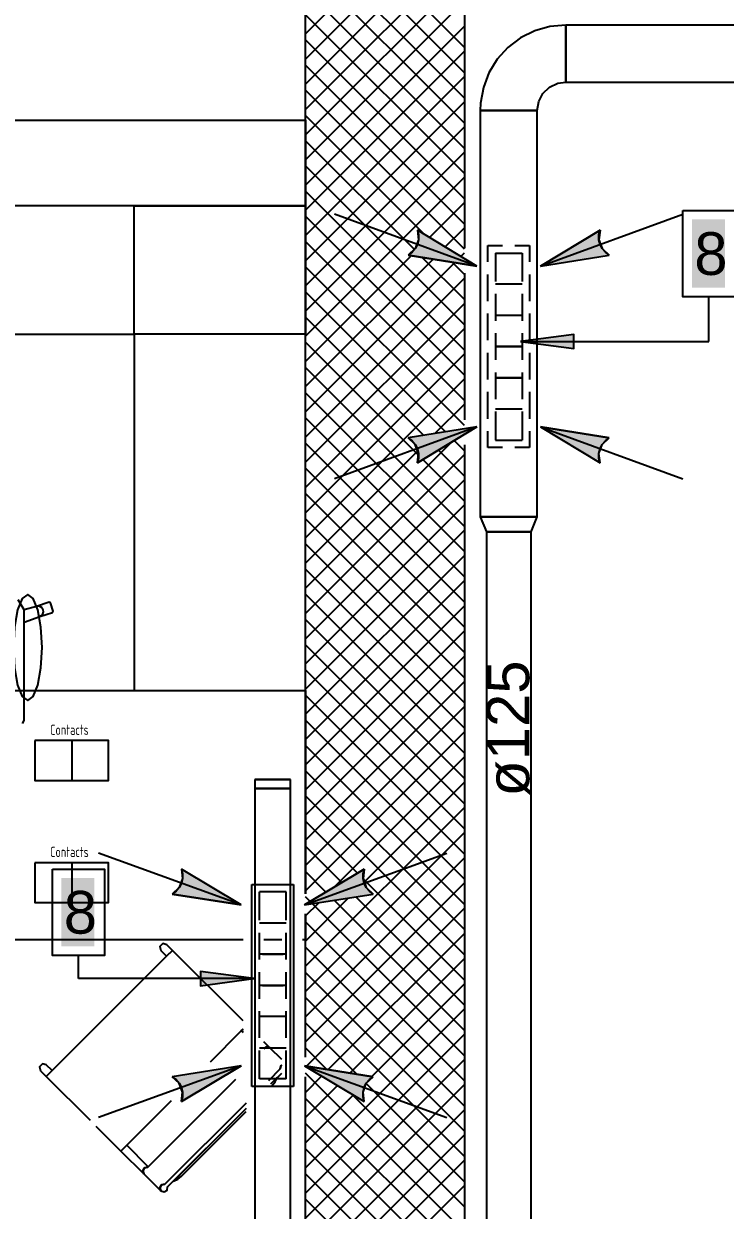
# Model space of a CAD drawing. Extents: x 25325 to 182345, y 3956 to 147305.
# Drawn here: x 91174.86 to 91176.409, y 73654.817 to 73657.438 of the extents above; entities that cross this region are included whole.
import ezdxf

# ---------------------------------------------------------------- set-up
doc = ezdxf.new("R2010")
doc.units = 0
doc.header["$MEASUREMENT"] = 0
doc.layers.add('CAT6A UNDERGROUND PORTS ROUTING', color=1, linetype='CONTINUOUS')
doc.layers.add('CONTACTORS', color=3, linetype='CONTINUOUS')
doc.styles.add('PDF Arial', font='arial.ttf')
doc.styles.add('Tabla_100', font='simplex.shx', dxfattribs={"width": 0.7, "height": 20})

# ---------------------------------------------------------------- blocks, each defined once
blk = doc.blocks.new('Sheet-Климатична и вентилационна система офис помещение етаж 4_1')
at = {"layer": 'CAT6A UNDERGROUND PORTS ROUTING', "transparency": 33554687}
for color, points in [(5, [(7.8635, 19.6074), (7.7319, 19.6865), (7.7343, 19.6762), (7.7343, 19.6656), (7.7319, 19.6553), (7.7271, 19.6459), (7.7203, 19.6378), (7.7119, 19.6315)]), (5, [(8.0038, 19.6074), (8.1555, 19.6315), (8.147, 19.6378), (8.1402, 19.6459), (8.1354, 19.6553), (8.133, 19.6656), (8.133, 19.6762), (8.1354, 19.6865)]), (7, [(7.9593, 19.4409), (8.0775, 19.4254), (8.0775, 19.4565)]), (5, [(7.7319, 19.1728), (7.8635, 19.2519), (7.7119, 19.2279), (7.7203, 19.2215), (7.7271, 19.2134), (7.7319, 19.204), (7.7343, 19.1937), (7.7343, 19.1831)]), (5, [(8.1354, 19.1728), (8.133, 19.1831), (8.133, 19.1937), (8.1354, 19.204), (8.1402, 19.2134), (8.147, 19.2215), (8.1555, 19.2279), (8.0038, 19.2519)]), (5, [(7.3425, 18.1961), (7.2108, 18.2752), (7.2133, 18.2649), (7.2133, 18.2543), (7.2109, 18.244), (7.2061, 18.2345), (7.1993, 18.2264), (7.1908, 18.2201)]), (5, [(7.4828, 18.1961), (7.6344, 18.2201), (7.6259, 18.2264), (7.6191, 18.2345), (7.6144, 18.244), (7.6119, 18.2543), (7.6119, 18.2649), (7.6144, 18.2752)]), (7, [(7.371, 18.0332), (7.2529, 18.0487), (7.2529, 18.0176)]), (5, [(7.2108, 17.7614), (7.3425, 17.8405), (7.1908, 17.8165), (7.1993, 17.8102), (7.2061, 17.8021), (7.2109, 17.7926), (7.2133, 17.7823), (7.2133, 17.7717)]), (5, [(7.6144, 17.7614), (7.6119, 17.7717), (7.6119, 17.7823), (7.6144, 17.7926), (7.6191, 17.8021), (7.6259, 17.8102), (7.6344, 17.8165), (7.4828, 17.8405)])]:
    blk.add_hatch(color=color, dxfattribs=at).paths.add_polyline_path(points)
at = {"layer": 'CAT6A UNDERGROUND PORTS ROUTING', "true_color": 0xffffff, "transparency": 33554687}
for points in [[(8.3381, 19.7105), (8.411, 19.7105), (8.411, 19.5594), (8.3381, 19.5594)], [(6.9456, 18.2552), (7.0185, 18.2552), (7.0185, 18.1042), (6.9456, 18.1042)]]:
    blk.add_hatch(color=7, dxfattribs=at).paths.add_polyline_path(points)
at = {"layer": 'CAT6A UNDERGROUND PORTS ROUTING', "color": 253, "true_color": 0x9c9c9c, "transparency": 33554687}
for points in [[(4.6628, 20.9139), (4.8597, 20.9139), (4.8597, 19.9296), (7.4848, 19.9296), (7.4848, 19.7407), (4.6628, 19.7407), (4.6628, 20.9139)], [(7.4848, 20.5989), (7.8359, 20.5989), (7.8359, 19.647)], [(7.4848, 18.2203), (7.4848, 20.5989)], [(7.4848, 20.1204), (7.8359, 20.4716)], [(7.8359, 20.09), (7.4848, 20.4412)], [(7.4848, 20.0647), (7.8359, 20.4159)], [(7.8359, 20.0343), (7.4848, 20.3855)], [(7.4848, 20.0091), (7.8359, 20.3602)], [(7.8359, 19.9787), (7.4848, 20.3298)], [(7.4848, 19.9534), (7.8359, 20.3046)], [(7.8359, 19.923), (7.4848, 20.2742)], [(7.4848, 19.8977), (7.8359, 20.2489)], [(7.8359, 19.8673), (7.4848, 20.2185)], [(7.4848, 19.842), (7.8359, 20.1932)], [(7.8359, 19.8116), (7.4848, 20.1628)], [(7.4848, 19.7864), (7.8359, 20.1375)], [(7.8359, 19.756), (7.4848, 20.1071)], [(7.4848, 19.7307), (7.8359, 20.0819)], [(7.8359, 19.7003), (7.4848, 20.0514)], [(7.4848, 19.675), (7.8359, 20.0262)], [(7.8359, 19.6446), (7.4848, 19.9958)], [(7.4848, 19.6193), (7.8359, 19.9705)], [(7.7481, 19.6768), (7.4848, 19.9401)], [(7.4848, 19.5637), (7.8359, 19.9148)], [(7.7254, 19.6438), (7.4848, 19.8844)], [(7.4848, 19.508), (7.8359, 19.8592)], [(7.8359, 19.4776), (7.4848, 19.8287)], [(7.4848, 19.4523), (7.8359, 19.8035)], [(7.8359, 19.4219), (7.4848, 19.7731)], [(7.4848, 19.7407), (7.4848, 19.4572), (7.1068, 19.4572), (7.1068, 19.7407), (6.3982, 19.7407), (6.3982, 19.4572), (7.1068, 19.4572), (7.1068, 19.7407), (7.4848, 19.7407)], [(7.7586, 19.6705), (7.8359, 19.7478)], [(7.8359, 19.3662), (7.4848, 19.7174)], [(7.7934, 19.6496), (7.8359, 19.6921)], [(7.8359, 19.3106), (7.4848, 19.6617)], [(7.8282, 19.6287), (7.8359, 19.6365)], [(7.4848, 19.3966), (7.7185, 19.6304)], [(7.4848, 19.341), (7.7666, 19.6228)], [(7.4848, 19.2853), (7.8147, 19.6152)], [(7.8359, 19.5333), (7.7426, 19.6266)], [(7.8359, 19.5889), (7.8088, 19.6161)], [(7.8359, 19.2549), (7.4848, 19.606)], [(7.8359, 19.5919), (7.8359, 19.2674)], [(7.4848, 19.2296), (7.8359, 19.5808)], [(7.7942, 19.2409), (7.4848, 19.5504)], [(7.4848, 19.1739), (7.8359, 19.5251)], [(7.7462, 19.2333), (7.4848, 19.4947)], [(7.1068, 18.6698), (7.4848, 18.6698), (7.4848, 19.4572), (7.1068, 19.4572), (7.1068, 18.6698)], [(7.4848, 19.1183), (7.8359, 19.4694)], [(7.7343, 19.1895), (7.4848, 19.439)], [(7.4848, 19.0626), (7.8359, 19.4137)], [(7.8359, 19.0322), (7.4848, 19.3833)], [(7.4848, 19.0069), (7.8359, 19.3581)], [(7.8359, 18.9765), (7.4848, 19.3277)], [(7.7707, 19.2372), (7.8359, 19.3024)], [(7.8359, 18.9208), (7.4848, 19.272)], [(7.4848, 18.8956), (7.8074, 19.2182)], [(7.8359, 18.8651), (7.4848, 19.2163)], [(7.8359, 19.1992), (7.8134, 19.2218)], [(7.4848, 18.9512), (7.733, 19.1994)], [(7.4848, 18.8399), (7.8359, 19.191)], [(7.8359, 19.1435), (7.7786, 19.2009)], [(7.8359, 19.2124), (7.8359, 17.3006)], [(7.8359, 19.0878), (7.7438, 19.18)], [(7.8359, 18.8095), (7.4848, 19.1606)], [(7.4848, 18.7842), (7.8359, 19.1354)], [(7.8359, 18.7538), (7.4848, 19.105)], [(7.4848, 18.7285), (7.8359, 19.0797)], [(7.8359, 18.6981), (7.4848, 19.0493)], [(6.898, 18.8332), (6.9259, 18.8422), (6.9275, 18.8452), (6.9216, 18.8631), (6.9186, 18.8646), (6.8907, 18.8556), (6.8638, 18.848), (6.8501, 18.8699)], [(7.4848, 18.6728), (7.8359, 19.024)], [(7.8359, 18.6424), (7.4848, 18.9936)], [(7.4848, 18.6172), (7.8359, 18.9683)], [(7.8359, 18.5868), (7.4848, 18.9379)], [(7.4848, 18.5615), (7.8359, 18.9127)], [(6.9032, 18.7647), (6.9008, 18.8096), (6.894, 18.8477), (6.8837, 18.8731), (6.8716, 18.882), (6.8594, 18.8731), (6.8491, 18.8477), (6.8423, 18.8096), (6.8399, 18.7647), (6.8423, 18.7198), (6.8491, 18.6817), (6.8594, 18.6563), (6.8716, 18.6474), (6.8837, 18.6563), (6.894, 18.6817), (6.9008, 18.7198), (6.9032, 18.7647)], [(7.8359, 18.5311), (7.4848, 18.8823)], [(6.8603, 18.5966), (6.8639, 18.6034), (6.8639, 18.6278), (6.8639, 18.6562), (6.8639, 18.8209), (6.8639, 18.8478), (6.8638, 18.848)], [(6.8639, 18.8209), (6.898, 18.8332), (6.9021, 18.8355), (6.905, 18.8391), (6.9062, 18.8435), (6.9057, 18.8481), (6.9034, 18.8521), (6.8998, 18.8549), (6.8953, 18.8562), (6.8907, 18.8556)], [(7.4848, 18.5058), (7.8359, 18.857)], [(7.8359, 18.4754), (7.4848, 18.8266)], [(7.4848, 18.4501), (7.8359, 18.8013)], [(7.8359, 18.4197), (7.4848, 18.7709)], [(7.4848, 18.3945), (7.8359, 18.7456)], [(7.8359, 18.3641), (7.4848, 18.7152)], [(6.0675, 18.6698), (7.4848, 18.6698), (7.4848, 18.2203)], [(7.4848, 18.3388), (7.8359, 18.69)], [(7.8359, 18.3084), (7.4848, 18.6596)], [(7.4848, 18.2831), (7.8359, 18.6343)], [(7.8359, 18.2527), (7.4848, 18.6039)], [(7.4848, 18.2274), (7.8359, 18.5786)], [(7.8359, 18.197), (7.4848, 18.5482)], [(7.5487, 18.2357), (7.8359, 18.5229)], [(7.8359, 18.1414), (7.4848, 18.4925)], [(7.614, 18.2454), (7.8359, 18.4673)], [(7.8359, 18.0857), (7.4848, 18.4369)], [(7.4848, 18.0604), (7.8359, 18.4116)], [(7.5996, 18.2663), (7.4848, 18.3812)], [(7.4848, 18.0047), (7.8359, 18.3559)], [(7.5649, 18.2454), (7.4848, 18.3255)], [(7.4848, 17.9491), (7.8359, 18.3002)], [(7.5301, 18.2245), (7.4848, 18.2698)], [(7.8359, 18.03), (7.612, 18.254)], [(7.4848, 17.8934), (7.8359, 18.2446)], [(7.4953, 18.2036), (7.4848, 18.2142)], [(7.4848, 18.1161), (7.5802, 18.2115)], [(7.4848, 18.1718), (7.514, 18.201)], [(7.8359, 17.863), (7.5001, 18.1988)], [(7.8359, 17.9187), (7.5482, 18.2064)], [(7.8359, 17.9743), (7.5962, 18.214)], [(7.4848, 18.1767), (7.4848, 18.1186), (7.4784, 18.1186)], [(7.4848, 17.8599), (7.4848, 18.1767)], [(7.4869, 17.8399), (7.8359, 18.1889)], [(7.8359, 17.8073), (7.4848, 18.1585)], [(7.3469, 18.1186), (6.4651, 18.1186)], [(7.4323, 18.1186), (7.3929, 18.1186)], [(7.535, 17.8322), (7.8359, 18.1332)], [(7.3469, 17.9397), (7.191, 18.0956), (7.1783, 18.0829), (6.9252, 17.8299), (6.9126, 17.8172), (6.9252, 17.8299), (6.9126, 17.8425)], [(7.1784, 18.1082), (7.1697, 18.1105), (7.1634, 18.1042), (7.1657, 18.0955)], [(7.1657, 18.0955), (7.1783, 18.0829), (7.191, 18.0956), (7.1784, 18.1082)], [(7.8359, 17.7516), (7.4848, 18.1028)], [(7.583, 17.8246), (7.8359, 18.0775)], [(7.8359, 17.696), (7.4848, 18.0471)], [(7.6311, 17.817), (7.8359, 18.0219)], [(7.8359, 17.6403), (7.4848, 17.9914)], [(7.4848, 17.615), (7.8359, 17.9662)], [(7.5983, 17.8222), (7.4848, 17.9358)], [(7.2749, 17.8497), (7.3432, 17.9181), (7.3469, 17.9217)], [(7.3469, 17.9217), (7.3432, 17.9181), (7.3469, 17.9144)], [(7.4848, 17.5593), (7.8359, 17.9105)], [(7.4323, 17.8543), (7.4063, 17.8802), (7.3929, 17.8936)], [(7.3929, 17.8783), (7.393, 17.8786), (7.3993, 17.8824), (7.4063, 17.8802)], [(7.4063, 17.8802), (7.3993, 17.8824), (7.393, 17.8786), (7.3929, 17.8783)], [(7.5322, 17.8327), (7.4848, 17.8801)], [(7.4848, 17.5037), (7.8359, 17.8548)], [(6.9126, 17.8425), (6.904, 17.8448), (6.8977, 17.8385), (6.9, 17.8298)], [(6.9, 17.8298), (6.9126, 17.8172), (7.0093, 17.7205)], [(7.4039, 17.8083), (7.4293, 17.8337), (7.4039, 17.8083)], [(7.4293, 17.8337), (7.4307, 17.8409), (7.4323, 17.8418)], [(7.4323, 17.8418), (7.4307, 17.8409), (7.4293, 17.8337)], [(7.4848, 17.8377), (7.4859, 17.8388)], [(7.3305, 17.8104), (7.1368, 17.6166), (7.1376, 17.6175), (7.0901, 17.665), (7.0775, 17.6523), (7.128, 17.6018), (7.1657, 17.5641)], [(7.4081, 17.8005), (7.4323, 17.8247)], [(7.4226, 17.815), (7.4081, 17.8005)], [(7.4111, 17.7968), (7.4178, 17.8053), (7.4226, 17.815)], [(7.8359, 17.4733), (7.4848, 17.8244)], [(7.4848, 17.782), (7.5205, 17.8178)], [(7.8359, 16.866), (7.8359, 16.2329), (7.4848, 16.2329), (7.4848, 17.8163)], [(7.4848, 17.448), (7.8359, 17.7992)], [(7.8359, 17.5846), (7.6189, 17.8016)], [(7.4092, 17.7949), (7.4111, 17.7968)], [(7.4848, 17.7264), (7.5553, 17.7969)], [(7.4848, 17.6707), (7.5901, 17.776)], [(7.8359, 17.5289), (7.587, 17.7779)], [(7.0222, 17.7076), (7.0775, 17.6523), (7.0901, 17.665), (7.1888, 17.7636)], [(7.1745, 17.5789), (7.3536, 17.7579)], [(7.3536, 17.7579), (7.1745, 17.5789)], [(7.8359, 17.4176), (7.4848, 17.7687)], [(7.1805, 17.5729), (7.3536, 17.746)], [(7.3536, 17.746), (7.1932, 17.5856)], [(7.2114, 17.5971), (7.3536, 17.7393)], [(7.4848, 17.3923), (7.8359, 17.7435)], [(7.8359, 17.3619), (7.4848, 17.7131)], [(7.4848, 17.3366), (7.8359, 17.6878)], [(7.8359, 17.3062), (7.4848, 17.6574)], [(7.1368, 17.6166), (7.1296, 17.6152), (7.1258, 17.6089), (7.128, 17.6018)], [(7.128, 17.6018), (7.1258, 17.6089), (7.1296, 17.6152), (7.1368, 17.6166)], [(7.4848, 17.281), (7.8359, 17.6321)], [(7.1932, 17.5856), (7.2029, 17.5903), (7.2114, 17.5971)], [(7.7681, 17.3184), (7.4848, 17.6017)], [(7.1657, 17.5641), (7.1635, 17.5711), (7.1673, 17.5775), (7.1745, 17.5789)], [(7.1745, 17.5789), (7.1673, 17.5775), (7.1635, 17.5711), (7.1657, 17.5641)], [(7.1657, 17.5641), (7.1727, 17.5619), (7.1791, 17.5657), (7.1805, 17.5729)], [(7.4848, 17.2253), (7.8359, 17.5764)], [(7.7285, 17.3023), (7.4848, 17.546)]]:
    blk.add_lwpolyline(points, dxfattribs=at)
at = {"layer": 'CAT6A UNDERGROUND PORTS ROUTING', "color": 5, "transparency": 33554687}
for points in [[(8.0596, 20.1399), (8.0248, 20.1366), (7.9911, 20.127), (7.9598, 20.1113), (7.9319, 20.0902), (7.9084, 20.0642), (7.8901, 20.0343), (7.8776, 20.0016), (7.8714, 19.9672), (7.8707, 19.9509)], [(13.3574, 20.1399), (8.0596, 20.1399)], [(8.0596, 20.0769), (8.0596, 20.0932), (8.0596, 20.1084), (8.0596, 20.1214), (8.0596, 20.1314), (8.0596, 20.1377), (8.0596, 20.1399)], [(8.0596, 20.1399), (8.0596, 20.1377), (8.0596, 20.1314), (8.0596, 20.1214), (8.0596, 20.1084), (8.0596, 20.0932), (8.0596, 20.0769)], [(8.0596, 20.0139), (8.0596, 20.0161), (8.0596, 20.0223), (8.0596, 20.0324), (8.0596, 20.0454), (8.0596, 20.0606), (8.0596, 20.0769)], [(8.0596, 20.0769), (8.0596, 20.0606), (8.0596, 20.0454), (8.0596, 20.0324), (8.0596, 20.0223), (8.0596, 20.0161), (8.0596, 20.0139)], [(7.9966, 19.9509), (7.9999, 19.9708), (8.0092, 19.9887), (8.0237, 20.0027), (8.0419, 20.0114), (8.0596, 20.0139)], [(8.0596, 20.0139), (13.3574, 20.0139)], [(7.8707, 19.9509), (7.8707, 19.0533)], [(7.8707, 19.9509), (7.8728, 19.9509), (7.8791, 19.9509), (7.8891, 19.9509), (7.9022, 19.9509), (7.9174, 19.9509), (7.9337, 19.9509)], [(7.9337, 19.9509), (7.9174, 19.9509), (7.9022, 19.9509), (7.8891, 19.9509), (7.8791, 19.9509), (7.8728, 19.9509), (7.8707, 19.9509)], [(7.9337, 19.9509), (7.95, 19.9509), (7.9652, 19.9509), (7.9782, 19.9509), (7.9882, 19.9509), (7.9945, 19.9509), (7.9966, 19.9509)], [(7.9966, 19.9509), (7.9945, 19.9509), (7.9882, 19.9509), (7.9782, 19.9509), (7.9652, 19.9509), (7.95, 19.9509), (7.9337, 19.9509)], [(7.9966, 19.0533), (7.9966, 19.9509)], [(7.8755, 19.0533), (7.8728, 19.0533), (7.8707, 19.0533)], [(7.8707, 19.0533), (7.8844, 19.02)], [(7.8707, 19.0533), (7.8755, 19.0533), (7.8891, 19.0533), (7.9096, 19.0533), (7.9337, 19.0533), (7.9578, 19.0533), (7.9782, 19.0533), (7.9919, 19.0533), (7.9966, 19.0533)], [(7.9096, 19.0533), (7.9022, 19.0533), (7.8891, 19.0533), (7.8791, 19.0533), (7.8763, 19.0533)], [(7.9337, 19.0533), (7.9174, 19.0533), (7.9098, 19.0533)], [(7.9575, 19.0533), (7.95, 19.0533), (7.9337, 19.0533)], [(7.991, 19.0533), (7.9882, 19.0533), (7.9782, 19.0533), (7.9652, 19.0533), (7.9578, 19.0533)], [(7.9829, 19.02), (7.9966, 19.0533)], [(7.9966, 19.0533), (7.9945, 19.0533), (7.9919, 19.0533)], [(7.8844, 19.02), (7.8844, 16.7661)], [(7.8844, 19.02), (7.8861, 19.02), (7.8893, 19.02)], [(7.9829, 19.02), (7.978, 19.02), (7.9643, 19.02), (7.9446, 19.02), (7.9227, 19.02), (7.903, 19.02), (7.8893, 19.02), (7.8844, 19.02)], [(7.8895, 19.02), (7.891, 19.02), (7.8989, 19.02), (7.9091, 19.02), (7.9209, 19.02), (7.9337, 19.02)], [(7.9337, 19.02), (7.9464, 19.02), (7.9583, 19.02), (7.9641, 19.02)], [(7.9643, 19.02), (7.9685, 19.02), (7.9763, 19.02), (7.9778, 19.02)], [(7.978, 19.02), (7.9812, 19.02), (7.9829, 19.02)], [(7.9829, 16.7661), (7.9829, 19.02)], [(7.3732, 18.4732), (7.3732, 18.4536)], [(7.4126, 18.4732), (7.4024, 18.4732), (7.3929, 18.4732), (7.3848, 18.4732), (7.3785, 18.4732), (7.3746, 18.4732), (7.3732, 18.4732)], [(7.3732, 18.4732), (7.3746, 18.4732), (7.3785, 18.4732), (7.3848, 18.4732), (7.3929, 18.4732), (7.4024, 18.4732), (7.4126, 18.4732)], [(7.4126, 18.4732), (7.4228, 18.4732), (7.4323, 18.4732), (7.4404, 18.4732), (7.4467, 18.4732), (7.4506, 18.4732), (7.452, 18.4732)], [(7.452, 18.4732), (7.4506, 18.4732), (7.4467, 18.4732), (7.4404, 18.4732), (7.4323, 18.4732), (7.4228, 18.4732), (7.4126, 18.4732)], [(7.452, 18.4536), (7.452, 18.4732)], [(7.3732, 18.4536), (7.3732, 16.241)], [(7.3732, 18.4536), (7.3746, 18.4536), (7.3785, 18.4536), (7.3848, 18.4536), (7.3929, 18.4536), (7.4024, 18.4536), (7.4126, 18.4536)], [(7.4126, 18.4536), (7.4024, 18.4536), (7.3929, 18.4536), (7.3848, 18.4536), (7.3785, 18.4536), (7.3746, 18.4536), (7.3732, 18.4536)], [(7.4126, 18.4536), (7.4228, 18.4536), (7.4323, 18.4536), (7.4404, 18.4536), (7.4467, 18.4536), (7.4506, 18.4536), (7.452, 18.4536)], [(7.452, 18.4536), (7.4506, 18.4536), (7.4467, 18.4536), (7.4404, 18.4536), (7.4323, 18.4536), (7.4228, 18.4536), (7.4126, 18.4536)], [(7.452, 16.241), (7.452, 18.4536)]]:
    blk.add_lwpolyline(points, dxfattribs=at)
at = {"layer": 'CAT6A UNDERGROUND PORTS ROUTING', "color": 7, "transparency": 33554687}
for points in [[(7.8635, 19.6074), (7.549, 19.7219)], [(8.0038, 19.6074), (8.3183, 19.7219)], [(8.3184, 19.7302), (8.4334, 19.7302), (8.4334, 19.5396), (8.3184, 19.5396), (8.3184, 19.7302)], [(7.7319, 19.6865), (7.7343, 19.6656), (7.7271, 19.6459), (7.7119, 19.6315)], [(7.7319, 19.6865), (7.7343, 19.6762), (7.7343, 19.6656), (7.7319, 19.6553), (7.7271, 19.6459), (7.7203, 19.6378), (7.7119, 19.6315)], [(7.8635, 19.6074), (7.7319, 19.6865)], [(7.8635, 19.6074), (7.7319, 19.6865)], [(8.0038, 19.6074), (8.1354, 19.6865)], [(8.1354, 19.6865), (8.0038, 19.6074)], [(8.1354, 19.6865), (8.133, 19.6656), (8.1402, 19.6459), (8.1555, 19.6315)], [(8.1555, 19.6315), (8.147, 19.6378), (8.1402, 19.6459), (8.1354, 19.6553), (8.133, 19.6656), (8.133, 19.6762), (8.1354, 19.6865)], [(7.8876, 19.6529), (7.9199, 19.6529)], [(7.8876, 19.6167), (7.8876, 19.6529)], [(7.9041, 19.6363), (7.9041, 19.5734)], [(7.9041, 19.6363), (7.9337, 19.6363)], [(7.9337, 19.6363), (7.9632, 19.6363)], [(7.9474, 19.6529), (7.9797, 19.6529)], [(7.9632, 19.6363), (7.9632, 19.5734)], [(7.9797, 19.6529), (7.9797, 19.6167)], [(7.8635, 19.6074), (7.7119, 19.6315)], [(7.7119, 19.6315), (7.8635, 19.6074)], [(8.0038, 19.6074), (8.1555, 19.6315)], [(8.0038, 19.6074), (8.1555, 19.6315)], [(7.8876, 19.5301), (7.8876, 19.5891)], [(7.9797, 19.5891), (7.9797, 19.5301)], [(7.9337, 19.5675), (7.9041, 19.5675)], [(7.9632, 19.5675), (7.9337, 19.5675)], [(7.9041, 19.5458), (7.9041, 19.4867)], [(7.9632, 19.5458), (7.9632, 19.4867)], [(8.3759, 19.4409), (8.3759, 19.5396)], [(7.8876, 19.4434), (7.8876, 19.5025)], [(7.9041, 19.4986), (7.9632, 19.4986)], [(7.9041, 19.4986), (7.9337, 19.4986)], [(7.9337, 19.4986), (7.9632, 19.4986)], [(7.9797, 19.5025), (7.9797, 19.4434)], [(7.9041, 19.4592), (7.9041, 19.4001)], [(7.9593, 19.4409), (8.0775, 19.4254), (8.0775, 19.4565), (7.9593, 19.4409)], [(7.9632, 19.4592), (7.9632, 19.4001)], [(7.9041, 19.4297), (7.9632, 19.4297)], [(7.9337, 19.4297), (7.9041, 19.4297)], [(7.9632, 19.4297), (7.9337, 19.4297)], [(7.9593, 19.4409), (8.3759, 19.4409)], [(7.8876, 19.3568), (7.8876, 19.4159)], [(7.9797, 19.4159), (7.9797, 19.3568)], [(7.9041, 19.3726), (7.9041, 19.3135)], [(7.9632, 19.3726), (7.9632, 19.3135)], [(7.9041, 19.3608), (7.9632, 19.3608)], [(7.9337, 19.3608), (7.9041, 19.3608)], [(7.9632, 19.3608), (7.9337, 19.3608)], [(7.8876, 19.2702), (7.8876, 19.3293)], [(7.9797, 19.3293), (7.9797, 19.2702)], [(7.9041, 19.2919), (7.9337, 19.2919)], [(7.9041, 19.286), (7.9041, 19.223)], [(7.9337, 19.2919), (7.9632, 19.2919)], [(7.9632, 19.286), (7.9632, 19.223)], [(7.8635, 19.2519), (7.549, 19.1374)], [(7.8635, 19.2519), (7.7119, 19.2279)], [(7.8635, 19.2519), (7.7119, 19.2279)], [(7.8635, 19.2519), (7.7319, 19.1728)], [(7.7319, 19.1728), (7.8635, 19.2519)], [(7.8876, 19.2064), (7.8876, 19.2427)], [(7.9797, 19.2427), (7.9797, 19.2064)], [(8.0038, 19.2519), (8.1555, 19.2279)], [(8.0038, 19.2519), (8.1354, 19.1728)], [(8.0038, 19.2519), (8.3183, 19.1374)], [(8.1555, 19.2279), (8.0038, 19.2519)], [(8.0038, 19.2519), (8.1354, 19.1728)], [(7.7319, 19.1728), (7.7343, 19.1937), (7.7271, 19.2134), (7.7119, 19.2279)], [(7.7119, 19.2279), (7.7203, 19.2215), (7.7271, 19.2134), (7.7319, 19.204), (7.7343, 19.1937), (7.7343, 19.1831), (7.7319, 19.1728)], [(7.9041, 19.223), (7.9337, 19.223)], [(7.9337, 19.223), (7.9632, 19.223)], [(8.1354, 19.1728), (8.133, 19.1937), (8.1402, 19.2134), (8.1555, 19.2279)], [(8.1354, 19.1728), (8.133, 19.1831), (8.133, 19.1937), (8.1354, 19.204), (8.1402, 19.2134), (8.147, 19.2215), (8.1555, 19.2279)], [(7.9199, 19.2064), (7.8876, 19.2064)], [(7.9797, 19.2064), (7.9474, 19.2064)], [(7.3425, 18.1961), (7.028, 18.3105)], [(7.4828, 18.1961), (7.7972, 18.3105)], [(6.9259, 18.2749), (7.0409, 18.2749), (7.0409, 18.0843), (6.9259, 18.0843), (6.9259, 18.2749)], [(7.2108, 18.2752), (7.2133, 18.2543), (7.2061, 18.2345), (7.1908, 18.2201)], [(7.2108, 18.2752), (7.2133, 18.2649), (7.2133, 18.2543), (7.2109, 18.244), (7.2061, 18.2345), (7.1993, 18.2264), (7.1908, 18.2201)], [(7.3425, 18.1961), (7.2108, 18.2752)], [(7.3425, 18.1961), (7.2108, 18.2752)], [(7.4828, 18.1961), (7.6144, 18.2752)], [(7.6144, 18.2752), (7.4828, 18.1961)], [(7.6144, 18.2752), (7.6119, 18.2543), (7.6191, 18.2345), (7.6344, 18.2201)], [(7.6344, 18.2201), (7.6259, 18.2264), (7.6191, 18.2345), (7.6144, 18.244), (7.6119, 18.2543), (7.6119, 18.2649), (7.6144, 18.2752)], [(7.3425, 18.1961), (7.1908, 18.2201)], [(7.1908, 18.2201), (7.3425, 18.1961)], [(7.3665, 17.7951), (7.3665, 18.2415)], [(7.3665, 18.2415), (7.3895, 18.2415)], [(7.4126, 18.225), (7.3831, 18.225)], [(7.3831, 18.162), (7.3831, 18.225)], [(7.3896, 18.2415), (7.4356, 18.2415)], [(7.4421, 18.225), (7.4126, 18.225)], [(7.4357, 18.2415), (7.4587, 18.2415)], [(7.4421, 18.162), (7.4421, 18.225)], [(7.4587, 18.2415), (7.4587, 17.7951)], [(7.4828, 18.1961), (7.6344, 18.2201)], [(7.4828, 18.1961), (7.6344, 18.2201)], [(7.4126, 18.1561), (7.3831, 18.1561)], [(7.4421, 18.1561), (7.4126, 18.1561)], [(7.3831, 18.0754), (7.3831, 18.1344)], [(7.4421, 18.0754), (7.4421, 18.1344)], [(6.9834, 18.0332), (6.9834, 18.0843)], [(7.3895, 18.0872), (7.3831, 18.0872)], [(7.4356, 18.0872), (7.3896, 18.0872)], [(7.3896, 18.0872), (7.4126, 18.0872)], [(7.4126, 18.0872), (7.4356, 18.0872)], [(7.4421, 18.0872), (7.4357, 18.0872)], [(7.371, 18.0332), (7.2529, 18.0487), (7.2529, 18.0176), (7.371, 18.0332)], [(7.3831, 17.9888), (7.3831, 18.0478)], [(7.4421, 17.9888), (7.4421, 18.0478)], [(7.371, 18.0332), (6.9834, 18.0332)], [(7.3895, 18.0183), (7.3831, 18.0183)], [(7.4356, 18.0183), (7.3896, 18.0183)], [(7.3896, 18.0183), (7.4126, 18.0183)], [(7.4126, 18.0183), (7.4356, 18.0183)], [(7.4421, 18.0183), (7.4357, 18.0183)], [(7.3831, 17.9022), (7.3831, 17.9612)], [(7.4421, 17.9022), (7.4421, 17.9612)], [(7.3895, 17.9494), (7.3831, 17.9494)], [(7.4356, 17.9494), (7.3896, 17.9494)], [(7.4126, 17.9494), (7.3896, 17.9494)], [(7.4356, 17.9494), (7.4126, 17.9494)], [(7.4421, 17.9494), (7.4357, 17.9494)], [(7.3831, 17.8805), (7.4126, 17.8805)], [(7.4126, 17.8805), (7.4421, 17.8805)], [(7.3831, 17.8116), (7.3831, 17.8746)], [(7.4421, 17.8116), (7.4421, 17.8746)], [(7.3425, 17.8405), (7.028, 17.7261)], [(7.3425, 17.8405), (7.1908, 17.8165)], [(7.3425, 17.8405), (7.1908, 17.8165)], [(7.3425, 17.8405), (7.2108, 17.7614)], [(7.2108, 17.7614), (7.3425, 17.8405)], [(7.4828, 17.8405), (7.6344, 17.8165)], [(7.4828, 17.8405), (7.6144, 17.7614)], [(7.4828, 17.8405), (7.7972, 17.7261)], [(7.6344, 17.8165), (7.4828, 17.8405)], [(7.4828, 17.8405), (7.6144, 17.7614)], [(7.2108, 17.7614), (7.2133, 17.7823), (7.2061, 17.8021), (7.1908, 17.8165)], [(7.1908, 17.8165), (7.1993, 17.8102), (7.2061, 17.8021), (7.2109, 17.7926), (7.2133, 17.7823), (7.2133, 17.7717), (7.2108, 17.7614)], [(7.4126, 17.8116), (7.3831, 17.8116)], [(7.4421, 17.8116), (7.4126, 17.8116)], [(7.6144, 17.7614), (7.6119, 17.7823), (7.6191, 17.8021), (7.6344, 17.8165)], [(7.6144, 17.7614), (7.6119, 17.7717), (7.6119, 17.7823), (7.6144, 17.7926), (7.6191, 17.8021), (7.6259, 17.8102), (7.6344, 17.8165)], [(7.3895, 17.7951), (7.3665, 17.7951)], [(7.4356, 17.7951), (7.3896, 17.7951)], [(7.4587, 17.7951), (7.4357, 17.7951)]]:
    blk.add_lwpolyline(points, dxfattribs=at)
at = {"layer": 'CAT6A UNDERGROUND PORTS ROUTING', "color": 7, "char_height": 0.094445, "attachment_point": 7, "style": 'PDF Arial'}
for insert in [(8.3434, 19.5865), (6.951, 18.1312)]:
    blk.add_mtext('\\W1.001422;8', dxfattribs=dict(at, insert=insert))
at = {"layer": 'CAT6A UNDERGROUND PORTS ROUTING', "color": 7, "insert": (7.9817, 18.4351), "char_height": 0.094445, "attachment_point": 7, "rotation": 90, "style": 'PDF Arial'}
blk.add_mtext('\\W1.001002;ø125', dxfattribs=at)

msp = doc.modelspace()

# ---------------------------------------------------------------- linework, layer by layer
at = {"layer": 'CONTACTORS'}
for p, q in [((91174.9657, 73655.8545), (91174.9657, 73655.7664)), ((91174.9657, 73655.5846), (91174.9657, 73655.4964))]:
    msp.add_line(p, q, dxfattribs=at)
for points in [[(91174.8843, 73655.8545), (91174.8843, 73655.7664), (91175.047, 73655.7664), (91175.047, 73655.8545)], [(91174.8843, 73655.5846), (91174.8843, 73655.4964), (91175.047, 73655.4964), (91175.047, 73655.5846)]]:
    msp.add_lwpolyline(points, close=True, dxfattribs=at)

# ---------------------------------------------------------------- block references
at = {"layer": 'CAT6A UNDERGROUND PORTS ROUTING'}
msp.add_blockref('Sheet-Климатична и вентилационна система офис помещение етаж 4_1', (91167.997, 73637.2953), dxfattribs=at)

# ---------------------------------------------------------------- texts
at = {"layer": 'CONTACTORS', "char_height": 0.0227, "attachment_point": 1, "style": 'Tabla_100'}
for insert in [(91174.9178, 73655.8897), (91174.9178, 73655.6198)]:
    msp.add_mtext_dynamic_manual_height_columns('Contacts', width=1.026008, gutter_width=0.1142, heights=[0], dxfattribs=dict(at, insert=insert))

doc.saveas('drawing.dxf')
